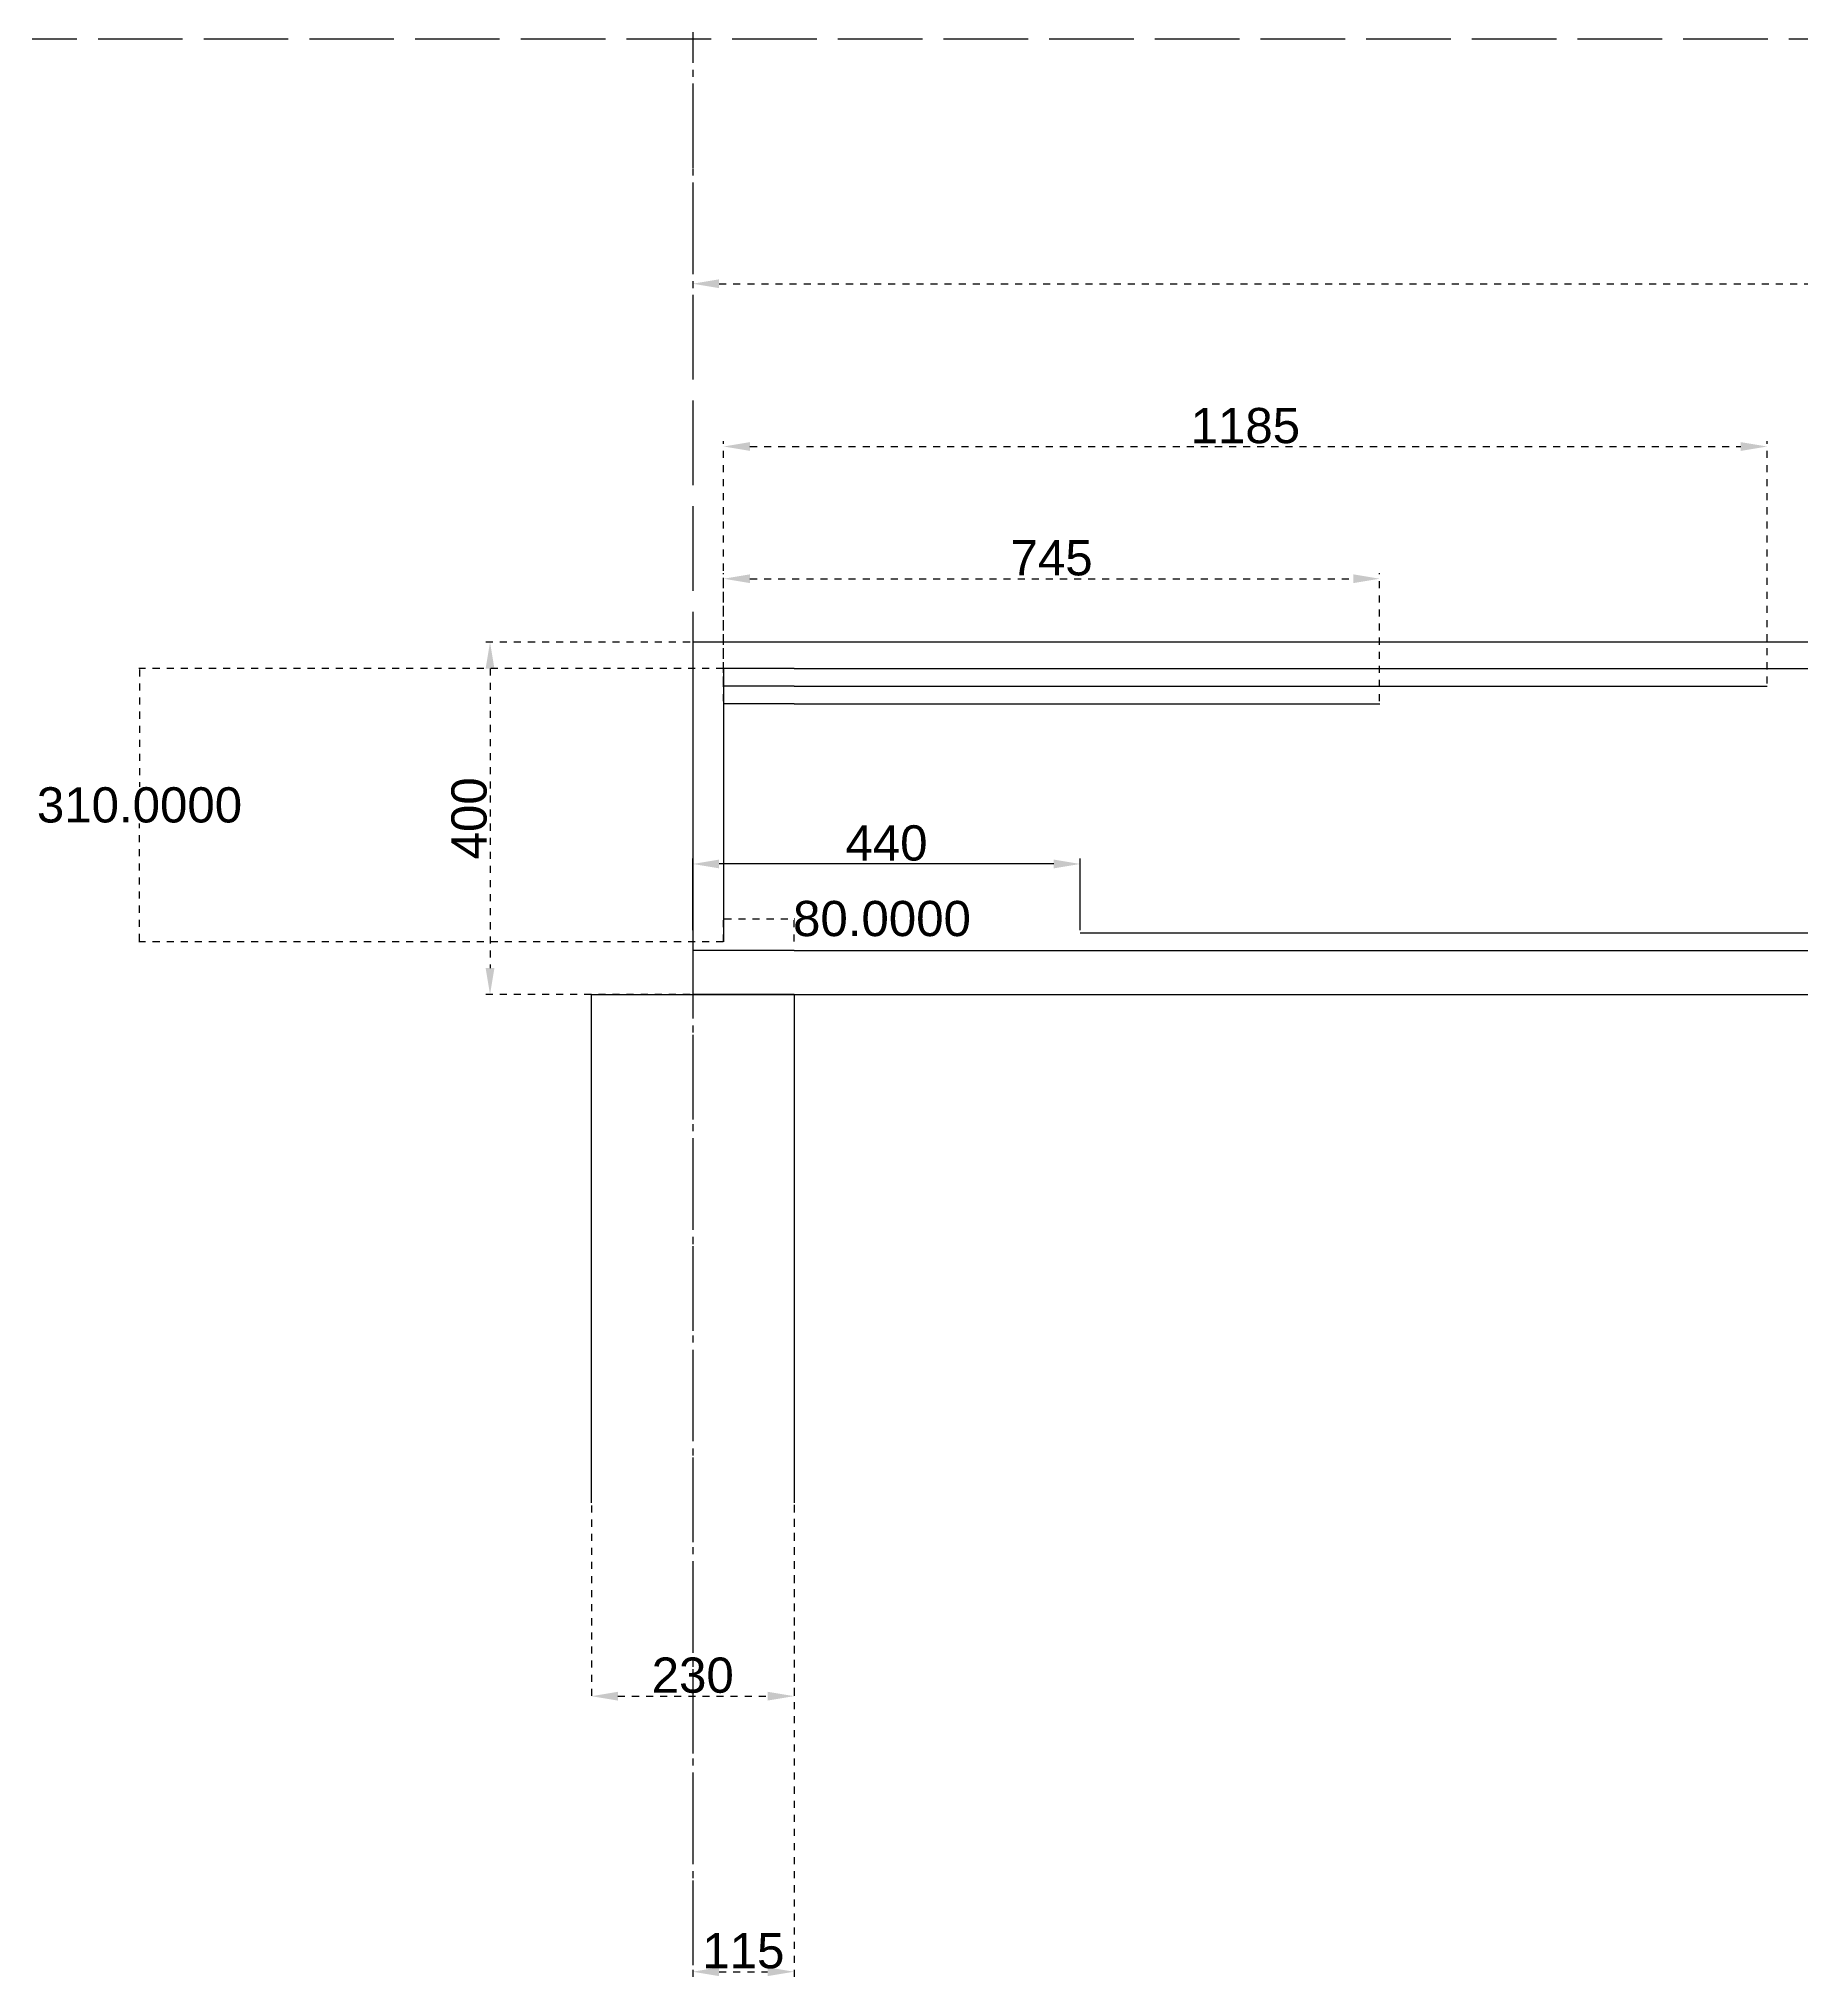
# Model space of a CAD drawing. Header units: millimetres. Extents: x 685 to 13990, y 236 to 7201.
# Drawn here: x 6394 to 8395, y 236 to 2436 of the extents above; entities that cross this region are included whole.
import ezdxf

# ---------------------------------------------------------------- set-up
doc = ezdxf.new("R2010")
doc.units = ezdxf.units.MM
doc.header["$LTSCALE"] = 8
doc.linetypes.add('ACAD_ISO02W100', pattern=[15, 12, -3])
doc.linetypes.add('JIS_02_1.0', pattern=[2, 1, -1])
doc.layers.add('Brick Wall', color=12, linetype='Continuous', lineweight=30)
doc.layers.add('Construction Line', color=31, linetype='ACAD_ISO02W100')
doc.layers.add('dimensions', color=7, linetype='JIS_02_1.0')
doc.styles.add('Annotative', font='arial.ttf')
doc.styles.get("Standard").update_dxf_attribs({"font": 'arial.ttf'})
doc.dimstyles.new('Annotative', dxfattribs={"dimscale": 0, "dimtxt": 8, "dimasz": 6, "dimexe": 1.25, "dimexo": 0.625, "dimtad": 1, "dimtxsty": 'Annotative', "dimcen": 2.5, "dimadec": 0, "dimazin": 0, "dimtfac": 1, "dimtmove": 0, "dimatfit": 3, "dimfxl": 1, "dimarcsym": 0})
doc.dimstyles.new('Text', dxfattribs={"dimtxt": 8, "dimasz": 0.18, "dimexe": 0.18, "dimexo": 0.0625, "dimgap": 0.09, "dimtad": 0, "dimtih": 1, "dimtoh": 1, "dimdec": 4, "dimzin": 0, "dimdsep": 46, "dimtxsty": 'Standard', "dimcen": 0.09, "dimadec": 0, "dimazin": 0, "dimtfac": 1, "dimtdec": 4, "dimtofl": 0, "dimtmove": 0, "dimatfit": 3, "dimfxl": 1, "dimtolj": 1, "dimtzin": 0, "dimarcsym": 0})

# ---------------------------------------------------------------- blocks, each defined once
blk = doc.blocks.new('*D2')
at = {"layer": 'Defpoints', "color": 0, "transparency": 16777216}
for p in [(7136.2, 1751.5), (6906, 1351.5), (7136.2, 1351.5)]:
    blk.add_point(p, dxfattribs=at)
at = {"layer": 'dimensions', "color": 0, "lineweight": -2, "transparency": 16777216}
for p, q in [((7133.1, 1751.5), (6899.7, 1751.5)), ((6906, 1721.5), (6906, 1381.5)), ((7133.1, 1351.5), (6899.7, 1351.5))]:
    blk.add_line(p, q, dxfattribs=at)
at = {"layer": 'dimensions', "color": 0, "transparency": 16777216}
for points in [[(6901, 1721.5), (6911, 1721.5), (6906, 1751.5)], [(6901, 1381.5), (6911, 1381.5), (6906, 1351.5)]]:
    blk.add_solid(points, dxfattribs=at)
at = {"layer": 'dimensions', "color": 0, "transparency": 16777216, "insert": (6882.4, 1551.5), "char_height": 40, "attachment_point": 5, "rotation": 90, "style": 'Annotative'}
blk.add_mtext('400', dxfattribs=at)
blk = doc.blocks.new('*D3')
at = {"layer": 'Defpoints', "color": 0, "transparency": 16777216}
for p in [(7021.2, 774.5), (7251.2, 774.5), (7251.2, 555)]:
    blk.add_point(p, dxfattribs=at)
at = {"layer": 'dimensions', "color": 0, "lineweight": -2, "transparency": 16777216}
for p, q in [((7021.2, 771.4), (7021.2, 548.7)), ((7251.2, 771.4), (7251.2, 548.7)), ((7051.2, 555), (7221.2, 555))]:
    blk.add_line(p, q, dxfattribs=at)
at = {"layer": 'dimensions', "color": 0, "transparency": 16777216}
for points in [[(7051.2, 560), (7051.2, 550), (7021.2, 555)], [(7221.2, 560), (7221.2, 550), (7251.2, 555)]]:
    blk.add_solid(points, dxfattribs=at)
at = {"layer": 'dimensions', "color": 0, "transparency": 16777216, "insert": (7136.2, 578.6), "char_height": 40, "attachment_point": 5, "style": 'Annotative'}
blk.add_mtext('230', dxfattribs=at)
blk = doc.blocks.new('*D4')
at = {"layer": 'Defpoints', "color": 0, "transparency": 16777216}
for p in [(7136.2, 1351.5), (7251.2, 1351.5), (7251.2, 242.2)]:
    blk.add_point(p, dxfattribs=at)
at = {"layer": 'dimensions', "color": 0, "lineweight": -2, "transparency": 16777216}
for p, q in [((7136.2, 1348.3), (7136.2, 236)), ((7251.2, 1348.3), (7251.2, 236)), ((7166.2, 242.2), (7221.2, 242.2))]:
    blk.add_line(p, q, dxfattribs=at)
at = {"layer": 'dimensions', "color": 0, "transparency": 16777216}
for points in [[(7166.2, 247.2), (7166.2, 237.2), (7136.2, 242.2)], [(7221.2, 247.2), (7221.2, 237.2), (7251.2, 242.2)]]:
    blk.add_solid(points, dxfattribs=at)
at = {"layer": 'dimensions', "color": 0, "transparency": 16777216, "insert": (7193.7, 265.8), "char_height": 40, "attachment_point": 5, "style": 'Annotative'}
blk.add_mtext('115', dxfattribs=at)
blk = doc.blocks.new('*D6')
at = {"layer": 'Defpoints', "color": 0, "transparency": 16777216}
for p in [(7916.2, 1823.5), (7171.2, 1681.5), (7916.2, 1681.5)]:
    blk.add_point(p, dxfattribs=at)
at = {"layer": 'dimensions', "color": 0, "lineweight": -2, "transparency": 16777216}
for p, q in [((7171.2, 1684.6), (7171.2, 1829.8)), ((7916.2, 1684.6), (7916.2, 1829.8)), ((7201.2, 1823.5), (7886.2, 1823.5))]:
    blk.add_line(p, q, dxfattribs=at)
at = {"layer": 'dimensions', "color": 0, "transparency": 16777216}
for points in [[(7201.2, 1828.5), (7201.2, 1818.5), (7171.2, 1823.5)], [(7886.2, 1828.5), (7886.2, 1818.5), (7916.2, 1823.5)]]:
    blk.add_solid(points, dxfattribs=at)
at = {"layer": 'dimensions', "color": 0, "transparency": 16777216, "insert": (7543.7, 1847), "char_height": 40, "attachment_point": 5, "style": 'Annotative'}
blk.add_mtext('745', dxfattribs=at)
blk = doc.blocks.new('*D7')
at = {"layer": 'Defpoints', "color": 0, "transparency": 16777216}
for p in [(8356.2, 1973.6), (7171.2, 1701.5), (8356.2, 1701.5)]:
    blk.add_point(p, dxfattribs=at)
at = {"layer": 'dimensions', "color": 0, "lineweight": -2, "transparency": 16777216}
for p, q in [((7171.2, 1704.6), (7171.2, 1979.8)), ((7201.2, 1973.6), (8326.2, 1973.6)), ((8356.2, 1704.6), (8356.2, 1979.8))]:
    blk.add_line(p, q, dxfattribs=at)
at = {"layer": 'dimensions', "color": 0, "transparency": 16777216}
for points in [[(7201.2, 1978.6), (7201.2, 1968.6), (7171.2, 1973.6)], [(8326.2, 1978.6), (8326.2, 1968.6), (8356.2, 1973.6)]]:
    blk.add_solid(points, dxfattribs=at)
at = {"layer": 'dimensions', "color": 0, "transparency": 16777216, "insert": (7763.7, 1997.1), "char_height": 40, "attachment_point": 5, "style": 'Annotative'}
blk.add_mtext('1185', dxfattribs=at)
blk = doc.blocks.new('*D8')
at = {"layer": 'Defpoints', "color": 0, "transparency": 16777216}
for p in [(7136.2, 2436.5), (11786.2, 2436.5), (11786.2, 2158.4)]:
    blk.add_point(p, dxfattribs=at)
at = {"layer": 'dimensions', "color": 0, "lineweight": -2, "transparency": 16777216}
for p, q in [((7136.2, 2433.3), (7136.2, 2152.2)), ((11786.2, 2433.3), (11786.2, 2152.2)), ((7166.2, 2158.4), (11756.2, 2158.4))]:
    blk.add_line(p, q, dxfattribs=at)
at = {"layer": 'dimensions', "color": 0, "transparency": 16777216}
for points in [[(7166.2, 2163.4), (7166.2, 2153.4), (7136.2, 2158.4)], [(11756.2, 2163.4), (11756.2, 2153.4), (11786.2, 2158.4)]]:
    blk.add_solid(points, dxfattribs=at)
at = {"layer": 'dimensions', "color": 0, "transparency": 16777216, "insert": (9461.2, 2182), "char_height": 40, "attachment_point": 5, "style": 'Annotative'}
blk.add_mtext('4650', dxfattribs=at)
blk = doc.blocks.new('*D13')
at = {"color": 0, "lineweight": -2, "transparency": 16777216}
for p, q in [((7136.2, 1424.6), (7136.2, 1506)), ((7546.2, 1499.7), (7166.2, 1499.7)), ((7576.2, 1424.6), (7576.2, 1506))]:
    blk.add_line(p, q, dxfattribs=at)
at = {"color": 0, "transparency": 16777216}
for points in [[(7166.2, 1504.7), (7166.2, 1494.7), (7136.2, 1499.7)], [(7546.2, 1504.7), (7546.2, 1494.7), (7576.2, 1499.7)]]:
    blk.add_solid(points, dxfattribs=at)
at = {"layer": 'Defpoints', "color": 0, "transparency": 16777216}
for p in [(7136.2, 1499.7), (7136.2, 1421.5), (7576.2, 1421.5)]:
    blk.add_point(p, dxfattribs=at)
at = {"color": 0, "transparency": 16777216, "insert": (7356.2, 1523.3), "char_height": 40, "attachment_point": 5, "style": 'Annotative'}
blk.add_mtext('440', dxfattribs=at)
blk = doc.blocks.new('*D23')
at = {"layer": 'Defpoints', "color": 0, "transparency": 16777216}
for p in [(7171.2, 1721.5), (6508, 1411.5), (7171.2, 1411.5)]:
    blk.add_point(p, dxfattribs=at)
at = {"layer": 'dimensions', "color": 0, "lineweight": -2, "transparency": 16777216}
for p, q in [((7170.9, 1721.5), (6507.1, 1721.5)), ((6508, 1720.6), (6508, 1587.3)), ((6508, 1412.4), (6508, 1545.6)), ((7170.9, 1411.5), (6507.1, 1411.5))]:
    blk.add_line(p, q, dxfattribs=at)
at = {"layer": 'dimensions', "color": 0, "transparency": 16777216}
for points in [[(6507.8, 1720.6), (6508.1, 1720.6), (6508, 1721.5)], [(6507.8, 1412.4), (6508.1, 1412.4), (6508, 1411.5)]]:
    blk.add_solid(points, dxfattribs=at)
at = {"layer": 'dimensions', "color": 0, "transparency": 16777216, "insert": (6508, 1566.5), "char_height": 40, "attachment_point": 5}
blk.add_mtext('\\A1;310.0000', dxfattribs=at)
blk = doc.blocks.new('*D25')
at = {"layer": 'Defpoints', "color": 0, "transparency": 16777216}
for p in [(7251.2, 1437.5), (7171.2, 1411.5), (7251.2, 1411.5)]:
    blk.add_point(p, dxfattribs=at)
at = {"layer": 'dimensions', "color": 0, "lineweight": -2, "transparency": 16777216}
for p, q in [((7171.2, 1411.8), (7171.2, 1438.4)), ((7172.1, 1437.5), (7250.3, 1437.5)), ((7251.2, 1411.8), (7251.2, 1438.4)), ((7251.2, 1437.5), (7252.1, 1437.5))]:
    blk.add_line(p, q, dxfattribs=at)
at = {"layer": 'dimensions', "color": 0, "transparency": 16777216}
for points in [[(7172.1, 1437.7), (7172.1, 1437.4), (7171.2, 1437.5)], [(7250.3, 1437.7), (7250.3, 1437.4), (7251.2, 1437.5)]]:
    blk.add_solid(points, dxfattribs=at)
at = {"layer": 'dimensions', "color": 0, "transparency": 16777216, "insert": (7351.1, 1437.5), "char_height": 40, "attachment_point": 5}
blk.add_mtext('\\A1;80.0000', dxfattribs=at)

msp = doc.modelspace()

# ---------------------------------------------------------------- linework, layer by layer
for p, q in [((7136.22145, 1751.45144), (7136.22145, 1351.45144)), ((11786.22145, 1751.45144), (7136.22145, 1751.45144)), ((7251.22145, 1721.45144), (7171.22145, 1721.45144)), ((7171.22145, 1721.45144), (7171.22145, 1411.45144)), ((7251.22145, 1721.45144), (11671.22145, 1721.45144)), ((7251.22145, 1701.45144), (7171.22145, 1701.45144)), ((7251.22145, 1701.45144), (8356.22145, 1701.45144)), ((7251.22145, 1681.45144), (7171.22145, 1681.45144)), ((7251.22145, 1681.45144), (7916.22145, 1681.45144)), ((7576.22145, 1421.45144), (11229.22145, 1421.45144)), ((7251.22145, 1401.45144), (7136.22145, 1401.45144)), ((7251.22145, 1401.45144), (11671.22145, 1401.45144)), ((7136.22145, 1351.45144), (11786.22145, 1351.45144)), ((7251.22145, 1351.45144), (7136.22145, 1351.45144))]:
    msp.add_line(p, q)
at = {"layer": 'Brick Wall'}
for p, q in [((7021.22145, 774.54716), (7021.22145, 1351.45144)), ((7021.22145, 1351.45144), (7251.22145, 1351.45144)), ((7251.22145, 1351.45144), (7251.22145, 774.54716))]:
    msp.add_line(p, q, dxfattribs=at)
at = {"layer": 'Construction Line'}
for p, direction in [((7136.22145, 1351.45144), (0, -1)), ((2888.16364, 2436.45144), (1, 0))]:
    msp.add_xline(p, direction, dxfattribs=at)

# ---------------------------------------------------------------- dimensions: what is measured, and where the dimension line sits
dim = msp.add_linear_dim(base=(7136.22145, 1499.71931), p1=(7576.22145, 1421.45144), p2=(7136.22145, 1421.45144), dimstyle='Annotative')
dim.commit()
dim.dimension.update_dxf_attribs({"geometry": '*D13', "text_midpoint": (7356.22145, 1523.26723)})
at = {"layer": 'dimensions'}
dim = msp.add_linear_dim(base=(11786.22145, 2158.44182), p1=(7136.22145, 2436.45144), p2=(11786.22145, 2436.45144), dimstyle='Annotative', dxfattribs=at)
dim.commit()
dim.dimension.update_dxf_attribs({"geometry": '*D8', "text_midpoint": (9461.22145, 2158.44182), "dimtype": 160})
for base, p1, p2, dimstyle, picture, middle in [((8356.22145, 1973.56755), (7171.22145, 1701.45144), (8356.22145, 1701.45144), 'Annotative', '*D7', (7763.72145, 1997.11547)), ((7916.22145, 1823.51434), (7171.22145, 1681.45144), (7916.22145, 1681.45144), 'Annotative', '*D6', (7543.72145, 1846.98041)), ((7251.22145, 1437.5256), (7171.22145, 1411.45144), (7251.22145, 1411.45144), 'Text', '*D25', (7351.09805, 1437.5256)), ((7251.22145, 242.20461), (7136.22145, 1351.45144), (7251.22145, 1351.45144), 'Annotative', '*D4', (7193.72145, 265.75253)), ((7251.22145, 554.99607), (7021.22145, 774.54716), (7251.22145, 774.54716), 'Annotative', '*D3', (7136.22145, 578.55764))]:
    dim = msp.add_linear_dim(base=base, p1=p1, p2=p2, dimstyle=dimstyle, dxfattribs=at)
    dim.commit()
    dim.dimension.update_dxf_attribs({"geometry": picture, "text_midpoint": middle})
dim = msp.add_linear_dim(base=(6905.99168, 1351.45144), p1=(7136.22145, 1751.45144), p2=(7136.22145, 1351.45144), angle=90, dimstyle='Annotative', dxfattribs=at)
dim.commit()
dim.dimension.update_dxf_attribs({"geometry": '*D2', "text_midpoint": (6905.99168, 1551.45144), "dimtype": 160})
dim = msp.add_linear_dim(base=(6507.98925, 1411.45144), p1=(7171.22145, 1721.45144), p2=(7171.22145, 1411.45144), angle=90, dimstyle='Text', dxfattribs=at)
dim.commit()
dim.dimension.update_dxf_attribs({"geometry": '*D23', "text_midpoint": (6507.98925, 1566.45144)})

doc.saveas('drawing.dxf')
